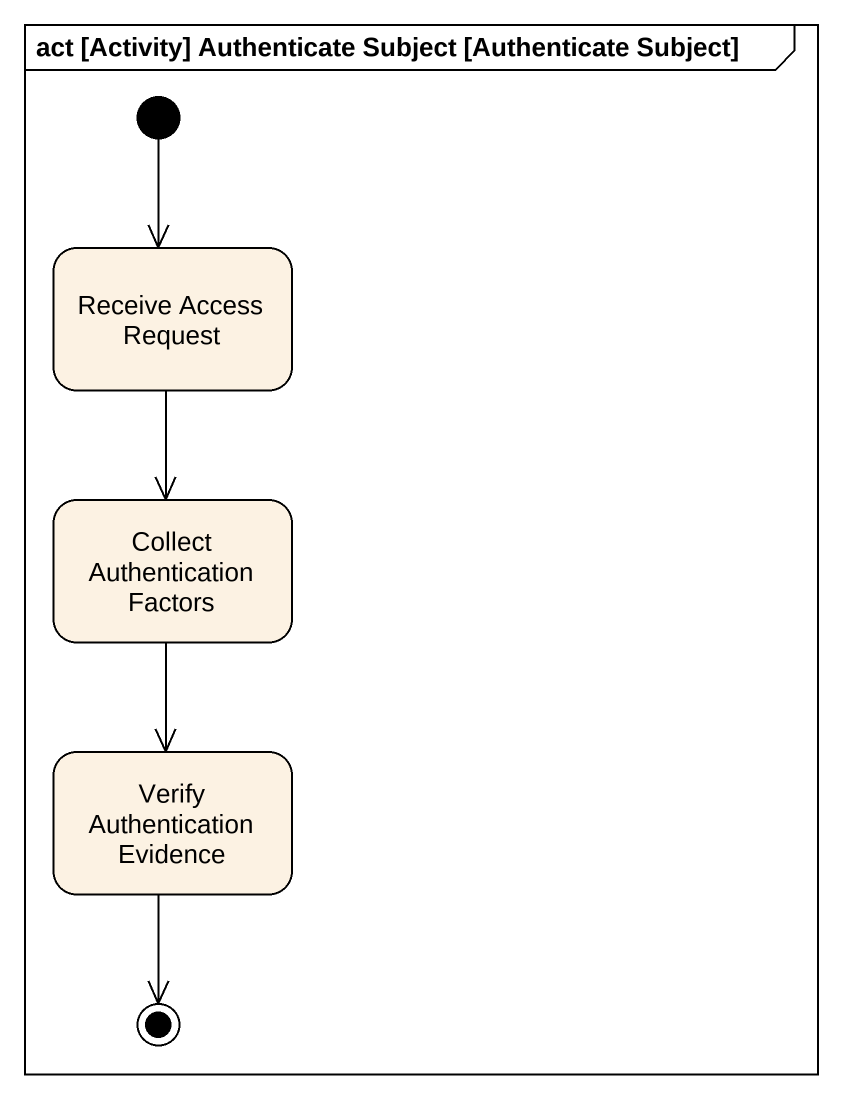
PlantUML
@startuml
mainframe act [Activity] Authenticate Subject [Authenticate Subject]
hide empty description
state "Receive Access Request" as Receive_Access_Request
state "Collect Authentication Factors" as Collect_Authentication
state "Verify Authentication Evidence" as Verify_Authentication
[*] --> Receive_Access_Request
Receive_Access_Request --> Collect_Authentication
Collect_Authentication --> Verify_Authentication
Verify_Authentication --> [*]
@enduml
